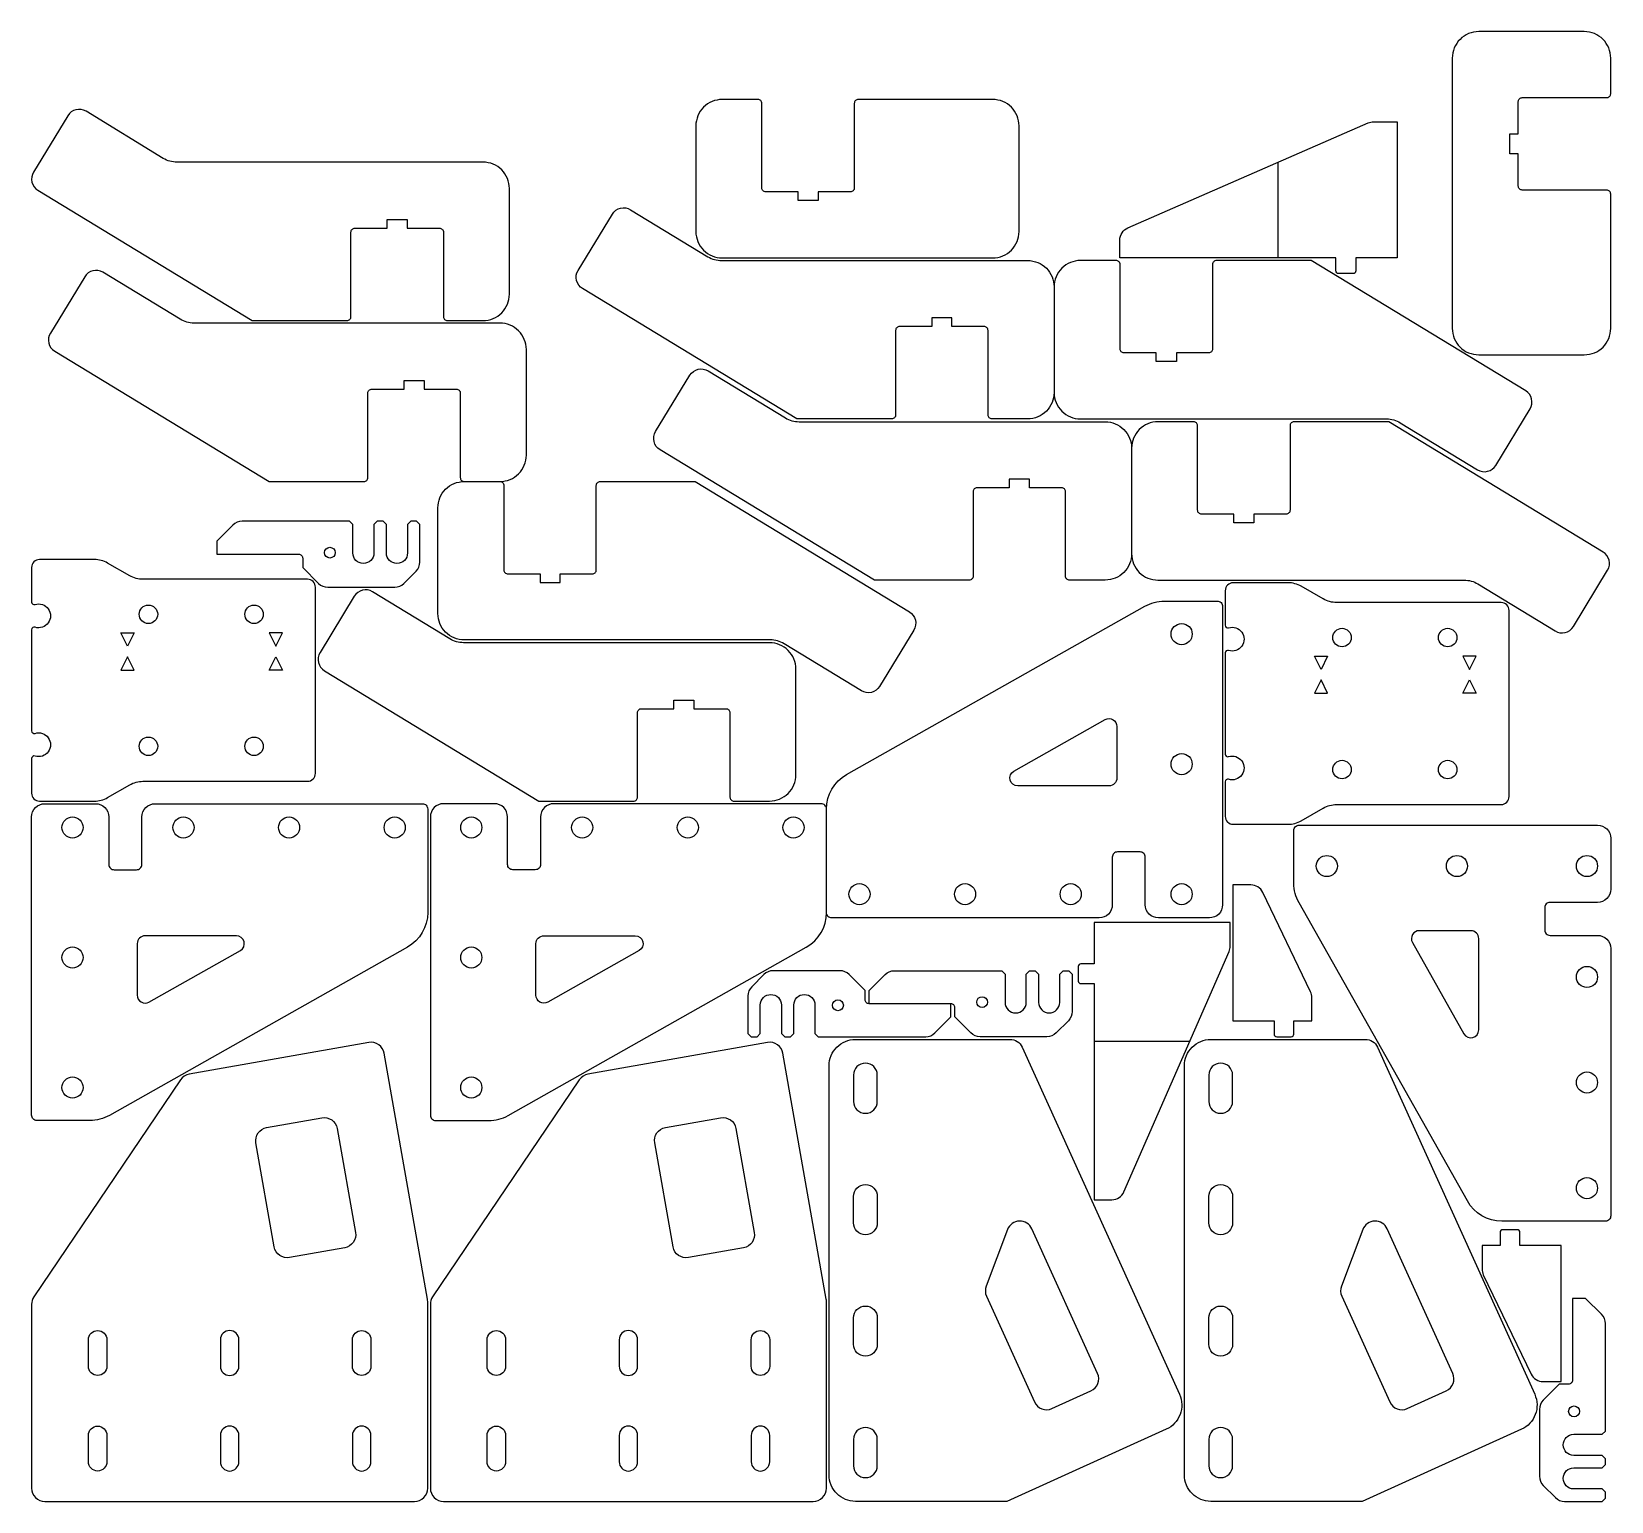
# Model space of a CAD drawing. Extents: x 3602 to 4798, y 6611 to 7725.
import ezdxf

# ---------------------------------------------------------------- set-up
doc = ezdxf.new("R2010")
doc.units = 0

# ---------------------------------------------------------------- blocks, each defined once
blk = doc.blocks.new('Part2063473636', base_point=(-300, 0))
at = {"layer": '1'}
for points in [[(0, 151.5, 0.043661), (-0.2, 153.3), (-33, 339.5, 0.414214), (-44.6, 347.6), (-180.6, 323.6, 0.20326), (-187.2, 319.4), (-298.3, 154.9, 0.14964), (-300, 149.3), (-300, 10, 0.414214), (-290, 0), (-10, 0, 0.414214), (0, 10)], [(-54.7, 203.7, -0.414214), (-62.8, 192.1), (-104.6, 184.7, -0.414214), (-116.2, 192.8), (-130.1, 271.6, -0.414214), (-122, 283.2), (-80.2, 290.6, -0.414214), (-68.6, 282.5)], [(-243, 122.4), (-243, 102.4, -1), (-257, 102.4), (-257, 122.4, -1)], [(-143, 122.4, 1), (-157, 122.4), (-157, 102.4, 1), (-143, 102.4)], [(-43, 122.4), (-43, 102.4, -1), (-57, 102.4), (-57, 122.4, -1)], [(-243, 50), (-243, 30, -1), (-257, 30), (-257, 50, -1)], [(-143, 50, 1), (-157, 50), (-157, 30, 1), (-143, 30)], [(-43, 50, 1), (-57, 50), (-57, 30, 1), (-43, 30)]]:
    blk.add_lwpolyline(points, format="xyb", close=True, dxfattribs=at)
blk = doc.blocks.new('Part1728670729', base_point=(-240, -300))
at = {"layer": '1'}
for points in [[(0, -10), (0, -48.5, -0.414214), (-10, -58.5), (-46, -58.5, 0.414214), (-50, -62.5), (-50, -79.5, 0.414214), (-46, -83.5), (-10, -83.5, -0.414214), (0, -93.5), (0, -296, -0.414214), (-4, -300), (-82.5, -300, -0.270544), (-108.6, -284.7), (-236.1, -58.9, -0.129192), (-240, -44.1), (-240, -4, -0.414214), (-236, 0), (-10, 0, -0.414214)], [(-100, -86, 0.414214), (-106, -80), (-145, -80, 0.574128), (-150.2, -88.9), (-111.2, -158.1, 0.771179), (-100, -155.1)]]:
    blk.add_lwpolyline(points, format="xyb", close=True, dxfattribs=at)
for centre in [(-215, -31), (-116.5, -31), (-18, -31), (-18, -115), (-18, -195), (-18, -275)]:
    blk.add_circle(centre, 8, dxfattribs=at)
blk = doc.blocks.new('Part1958960892', base_point=(-91.5, -107.5))
at = {"layer": '1'}
blk.add_lwpolyline([(91.5, -59.9, 0.131652), (88.8, -49.9), (79.2, -33.2, -0.131652), (76.5, -23.2), (76.5, 101.5, 0.414214), (70.5, 107.5), (-70.5, 107.5, 0.414214), (-76.5, 101.5), (-76.5, -23.2, -0.131652), (-79.2, -33.2), (-88.8, -49.9, 0.131652), (-91.5, -59.9), (-91.5, -101.5, 0.414214), (-85.5, -107.5), (-59.3, -107.5, 0.506548), (-57.4, -104.9, -1.36277), (-40.2, -104.9, 0.506548), (-38.3, -107.5), (38.3, -107.5, 0.506548), (40.2, -104.9, -1.36277), (57.4, -104.9, 0.506548), (59.3, -107.5), (85.5, -107.5, 0.414214), (91.5, -101.5)], format="xyb", close=True, dxfattribs=at)
for points in [[(-25.9, 77.5), (-35.9, 82.5), (-35.9, 72.5)], [(-7.8, 82.5), (-7.8, 72.5), (-17.9, 77.5)], [(-25.9, -34.9), (-35.9, -39.9), (-35.9, -29.9)], [(-7.8, -29.9), (-17.9, -34.9), (-7.8, -39.9)]]:
    blk.add_lwpolyline(points, close=True, dxfattribs=at)
for centre in [(-50, 61), (50, 61), (-50, -19), (50, -19)]:
    blk.add_circle(centre, 7, dxfattribs=at)
blk = doc.blocks.new('Part286499834', base_point=(-25, -76.9))
at = {"layer": '1'}
blk.add_lwpolyline([(25, 57.8, 0.198912), (22.1, 64.8), (12.9, 74, 0.198912), (5.9, 76.9), (-22.5, 76.9), (-25, 74.4), (-25, 70), (-22.5, 67.5), (-1, 67.5, -1), (-1, 51.5), (-22.5, 51.5), (-25, 49), (-25, 44.6), (-22.5, 42.1), (-1, 42.1, -1), (-1, 26.1), (-22.5, 26.1), (-25, 23.6), (-25, -57.8, 0.198912), (-22.1, -64.8), (-10, -76.9), (0, -76.9), (0, -14.9, -0.414214), (3, -11.9), (10, -11.9), (22.1, 0.2, 0.198912), (25, 7.2)], format="xyb", close=True, dxfattribs=at)
blk.add_circle((-1.2, 8.7), 4.1, dxfattribs=at)
blk = doc.blocks.new('CommonPart1464698562', base_point=(14.7, 614.6))
at = {"layer": '1'}
blk.add_lwpolyline([(356.7, 774.6, 0.414214), (376.7, 794.6), (376.7, 874.6, 0.414214), (356.7, 894.6), (124.9, 894.6, -0.137428), (114.5, 897.5), (55.9, 933.1, 0.414214), (42.2, 929.7), (16.2, 887, 0.414214), (19.5, 873.3), (181.9, 774.6), (253.7, 774.6, 0.414214), (256.7, 777.6), (256.7, 841.6, -0.414214), (259.7, 844.6), (284.1, 844.6), (284.1, 851.1), (299.3, 851.1), (299.3, 844.6), (323.7, 844.6, -0.414214), (326.7, 841.6), (326.7, 777.6, 0.414214), (329.7, 774.6)], format="xyb", dxfattribs=at)
blk.add_lwpolyline([(356.7, 774.6, -0.414214), (359.7, 771.6), (359.7, 707.6, 0.414214), (362.7, 704.6), (387.1, 704.6), (387.1, 698.1), (402.3, 698.1), (402.3, 704.6), (426.7, 704.6, 0.414214), (429.7, 707.6), (429.7, 771.6, -0.414214), (432.7, 774.6), (504.5, 774.6), (666.8, 675.8, -0.414214), (670.2, 662.1), (644.2, 619.4, -0.414214), (630.5, 616), (571.9, 651.6, 0.137428), (561.5, 654.6), (329.7, 654.6, -0.414214), (309.7, 674.6), (309.7, 754.6, -0.414214), (329.7, 774.6)], format="xyb", close=True, dxfattribs=at)
blk = doc.blocks.new('Part2021974395', base_point=(-300, 0))
at = {"layer": '1'}
for points in [[(0, 151.5, 0.043661), (-0.2, 153.3), (-33, 339.5, 0.414214), (-44.6, 347.6), (-180.6, 323.6, 0.20326), (-187.2, 319.4), (-298.3, 154.9, 0.14964), (-300, 149.3), (-300, 10, 0.414214), (-290, 0), (-10, 0, 0.414214), (0, 10)], [(-54.7, 203.7, -0.414214), (-62.8, 192.1), (-104.6, 184.7, -0.414214), (-116.2, 192.8), (-130.1, 271.6, -0.414214), (-122, 283.2), (-80.2, 290.6, -0.414214), (-68.6, 282.5)], [(-243, 122.4), (-243, 102.4, -1), (-257, 102.4), (-257, 122.4, -1)], [(-143, 122.4, 1), (-157, 122.4), (-157, 102.4, 1), (-143, 102.4)], [(-43, 122.4), (-43, 102.4, -1), (-57, 102.4), (-57, 122.4, -1)], [(-243, 50), (-243, 30, -1), (-257, 30), (-257, 50, -1)], [(-143, 50, 1), (-157, 50), (-157, 30, 1), (-143, 30)], [(-43, 50, 1), (-57, 50), (-57, 30, 1), (-43, 30)]]:
    blk.add_lwpolyline(points, format="xyb", close=True, dxfattribs=at)
blk = doc.blocks.new('Part1253857131', base_point=(0, -175))
at = {"layer": '1'}
for points in [[(265.3, -93.9, -0.414214), (255.3, -120.4), (134.7, -175), (20, -175, -0.414214), (0, -155), (0, 155, -0.414214), (20, 175), (137, 175, -0.294458), (146.2, 169.1)], [(36.5, 148, 1), (18.5, 148), (18.5, 128, 1), (36.5, 128)], [(36.5, 56), (36.5, 36, -1), (18.5, 36), (18.5, 56, -1)], [(203.3, -78.1), (153.6, 31.5, 0.668179), (135.1, 30.9), (119, -11.9, 0.198912), (119.2, -19.6), (155.5, -99.7, 0.414214), (168.8, -104.7), (198.3, -91.3, 0.414214)], [(36.5, -36), (36.5, -56, -1), (18.5, -56), (18.5, -36, -1)], [(36.5, -128, 1), (18.5, -128), (18.5, -148, 1), (36.5, -148)]]:
    blk.add_lwpolyline(points, format="xyb", close=True, dxfattribs=at)
blk = doc.blocks.new('Part1689472752', base_point=(-103, 0))
at = {"layer": '1'}
blk.add_lwpolyline([(12, 44.3, 0.414214), (10, 46.3), (0, 46.3), (0, 210), (-13.5, 210, 0.298124), (-22.6, 204), (-102.2, 21.9, 0.10333), (-103, 17.9), (-103, 0), (0, 0), (0, 31.3), (10, 31.3, 0.414214), (12, 33.3)], format="xyb", close=True, dxfattribs=at)
at = {"layer": '2'}
blk.add_line((-72.4, 90), (0, 90), dxfattribs=at)
blk = doc.blocks.new('CommonPart2020974176', base_point=(544.5, 354))
at = {"layer": '1'}
blk.add_lwpolyline([(636.3, 379, -0.414214), (633.3, 382), (633.3, 389), (621.2, 401.1, 0.198912), (614.2, 404), (563.6, 404, 0.198912), (556.6, 401.1), (547.4, 391.9, 0.198912), (544.5, 384.9), (544.5, 356.5), (547, 354), (551.4, 354), (553.9, 356.5), (553.9, 378, -1), (569.9, 378), (569.9, 356.5), (572.4, 354), (576.8, 354), (579.3, 356.5), (579.3, 378, -1), (595.3, 378), (595.3, 356.5), (597.8, 354), (679.2, 354, 0.198912), (686.2, 356.9), (698.3, 369), (698.3, 379)], format="xyb", dxfattribs=at)
blk.add_lwpolyline([(698.3, 379), (636.3, 379), (636.3, 389), (648.4, 401.1, -0.198912), (655.4, 404), (736.8, 404), (739.3, 401.5), (739.3, 380, 1), (755.3, 380), (755.3, 401.5), (757.8, 404), (762.2, 404), (764.7, 401.5), (764.7, 380, 1), (780.7, 380), (780.7, 401.5), (783.2, 404), (787.6, 404), (790.1, 401.5), (790.1, 373.1, -0.198912), (787.2, 366.1), (778, 356.9, -0.198912), (771, 354), (720.4, 354, -0.198912), (713.4, 356.9), (701.3, 369), (701.3, 376, 0.414214)], format="xyb", close=True, dxfattribs=at)
for centre in [(721.9, 380.2), (612.7, 377.8)]:
    blk.add_circle(centre, 4.1, dxfattribs=at)
blk = doc.blocks.new('CommonPart', base_point=(304, 290.6))
at = {"layer": '1'}
for points in [[(604, 526.6, -0.270544), (619.3, 552.7), (845.1, 680.2, -0.129192), (859.9, 684.1), (900, 684.1, -0.414214), (904, 680.1), (904, 454.1, -0.414214), (894, 444.1), (855.5, 444.1, -0.414214), (845.5, 454.1), (845.5, 490.1, 0.414214), (841.5, 494.1), (824.5, 494.1, 0.414214), (820.5, 490.1), (820.5, 454.1, -0.414214), (810.5, 444.1), (608, 444.1, -0.414214), (604, 448.1)], [(818, 544.1), (748.9, 544.1, -0.771179), (745.9, 555.3), (815.1, 594.3, -0.574128), (824, 589.1), (824, 550.1, -0.414214)], [(390, 430.6), (459.1, 430.6, -0.771179), (462.1, 419.3), (392.9, 380.3, -0.574128), (384, 385.5), (384, 424.6, -0.414214)]]:
    blk.add_lwpolyline(points, format="xyb", close=True, dxfattribs=at)
blk.add_lwpolyline([(604, 526.6, 0.414214), (600, 530.6), (397.5, 530.6, 0.414214), (387.5, 520.6), (387.5, 484.6, -0.414214), (383.5, 480.6), (366.5, 480.6, -0.414214), (362.5, 484.6), (362.5, 520.6, 0.414214), (352.5, 530.6), (314, 530.6, 0.414214), (304, 520.6), (304, 294.6, 0.414214), (308, 290.6), (348.1, 290.6, 0.129192), (362.9, 294.4), (588.7, 421.9, 0.270544), (604, 448.1)], format="xyb", dxfattribs=at)
for centre in [(873, 659.1), (873, 560.6), (335, 512.6), (419, 512.6), (499, 512.6), (579, 512.6), (629, 462.1), (709, 462.1), (789, 462.1), (873, 462.1), (335, 414.1), (335, 315.6)]:
    blk.add_circle(centre, 8, dxfattribs=at)
blk = doc.blocks.new('CommonPart1040846272', base_point=(473.2, 659.9))
at = {"layer": '1'}
blk.add_lwpolyline([(835.1, 719.9, -0.414214), (815.1, 699.9), (788.1, 699.9, -0.414214), (785.1, 702.9), (785.1, 766.9, 0.414214), (782.1, 769.9), (757.7, 769.9), (757.7, 776.4), (742.5, 776.4), (742.5, 769.9), (718.1, 769.9, 0.414214), (715.1, 766.9), (715.1, 702.9, -0.414214), (712.1, 699.9), (640.3, 699.9), (478, 798.6, -0.414214), (474.6, 812.4), (500.6, 855.1, -0.414214), (514.4, 858.4), (572.9, 822.8, 0.137428), (583.3, 819.9), (815.1, 819.9, -0.414214), (835.1, 799.9)], format="xyb", dxfattribs=at)
blk.add_lwpolyline([(835.1, 799.9), (835.1, 719.9, 0.414214), (855.1, 699.9), (1087, 699.9, -0.137428), (1097.4, 697), (1155.9, 661.4, 0.414214), (1169.7, 664.7), (1195.6, 707.5, 0.414214), (1192.3, 721.2), (1029.9, 819.9), (958.1, 819.9, 0.414214), (955.1, 816.9), (955.1, 752.9, -0.414214), (952.1, 749.9), (927.7, 749.9), (927.7, 743.4), (912.5, 743.4), (912.5, 749.9), (888.1, 749.9, -0.414214), (885.1, 752.9), (885.1, 816.9, 0.414214), (882.1, 819.9), (855.1, 819.9, 0.414214)], format="xyb", close=True, dxfattribs=at)
blk = doc.blocks.new('CommonPart2081959374', base_point=(414.5, 782))
at = {"layer": '1'}
blk.add_lwpolyline([(776.4, 842, -0.414214), (756.4, 822), (729.4, 822, -0.414214), (726.4, 825), (726.4, 889, 0.414214), (723.4, 892), (699, 892), (699, 898.5), (683.8, 898.5), (683.8, 892), (659.4, 892, 0.414214), (656.4, 889), (656.4, 825, -0.414214), (653.4, 822), (581.6, 822), (419.3, 920.7, -0.414214), (415.9, 934.5), (441.9, 977.2, -0.414214), (455.6, 980.5), (514.2, 944.9, 0.137428), (524.6, 942), (756.4, 942, -0.414214), (776.4, 922)], format="xyb", dxfattribs=at)
blk.add_lwpolyline([(776.4, 922), (776.4, 842, 0.414214), (796.4, 822), (1028.2, 822, -0.137428), (1038.6, 819.1), (1097.2, 783.5, 0.414214), (1110.9, 786.8), (1136.9, 829.6, 0.414214), (1133.6, 843.3), (971.2, 942), (899.4, 942, 0.414214), (896.4, 939), (896.4, 875, -0.414214), (893.4, 872), (869, 872), (869, 865.5), (853.8, 865.5), (853.8, 872), (829.4, 872, -0.414214), (826.4, 875), (826.4, 939, 0.414214), (823.4, 942), (796.4, 942, 0.414214)], format="xyb", close=True, dxfattribs=at)
blk = doc.blocks.new('Part1874923703', base_point=(-103, 0))
at = {"layer": '1'}
blk.add_lwpolyline([(-103, 44.3, -0.414214), (-101, 46.3), (-91, 46.3), (-91, 210), (-77.5, 210, -0.298124), (-68.4, 204), (11.2, 21.9, -0.10333), (12, 17.9), (12, 0), (-91, 0), (-91, 31.3), (-101, 31.3, -0.414214), (-103, 33.3)], format="xyb", close=True, dxfattribs=at)
at = {"layer": '2'}
blk.add_line((-91, 90), (-18.6, 90), dxfattribs=at)
blk = doc.blocks.new('Part255083570', base_point=(-91.5, -107.5))
at = {"layer": '1'}
blk.add_lwpolyline([(91.5, -59.9, 0.131652), (88.8, -49.9), (79.2, -33.2, -0.131652), (76.5, -23.2), (76.5, 101.5, 0.414214), (70.5, 107.5), (-70.5, 107.5, 0.414214), (-76.5, 101.5), (-76.5, -23.2, -0.131652), (-79.2, -33.2), (-88.8, -49.9, 0.131652), (-91.5, -59.9), (-91.5, -101.5, 0.414214), (-85.5, -107.5), (-59.3, -107.5, 0.506548), (-57.4, -104.9, -1.36277), (-40.2, -104.9, 0.506548), (-38.3, -107.5), (38.3, -107.5, 0.506548), (40.2, -104.9, -1.36277), (57.4, -104.9, 0.506548), (59.3, -107.5), (85.5, -107.5, 0.414214), (91.5, -101.5)], format="xyb", close=True, dxfattribs=at)
for points in [[(-25.9, 77.5), (-35.9, 82.5), (-35.9, 72.5)], [(-7.8, 82.5), (-7.8, 72.5), (-17.9, 77.5)], [(-25.9, -34.9), (-35.9, -39.9), (-35.9, -29.9)], [(-7.8, -29.9), (-17.9, -34.9), (-7.8, -39.9)]]:
    blk.add_lwpolyline(points, close=True, dxfattribs=at)
for centre in [(-50, 61), (50, 61), (-50, -19), (50, -19)]:
    blk.add_circle(centre, 7, dxfattribs=at)
blk = doc.blocks.new('Part367017883', base_point=(-240, -300))
at = {"layer": '1'}
for points in [[(0, -10), (0, -48.5, -0.414214), (-10, -58.5), (-46, -58.5, 0.414214), (-50, -62.5), (-50, -79.5, 0.414214), (-46, -83.5), (-10, -83.5, -0.414214), (0, -93.5), (0, -296, -0.414214), (-4, -300), (-82.5, -300, -0.270544), (-108.6, -284.7), (-236.1, -58.9, -0.129192), (-240, -44.1), (-240, -4, -0.414214), (-236, 0), (-10, 0, -0.414214)], [(-100, -86, 0.414214), (-106, -80), (-145, -80, 0.574128), (-150.2, -88.9), (-111.2, -158.1, 0.771179), (-100, -155.1)]]:
    blk.add_lwpolyline(points, format="xyb", close=True, dxfattribs=at)
for centre in [(-215, -31), (-116.5, -31), (-18, -31), (-18, -115), (-18, -195), (-18, -275)]:
    blk.add_circle(centre, 8, dxfattribs=at)
blk = doc.blocks.new('Part841328414', base_point=(0, -175))
at = {"layer": '1'}
for points in [[(265.3, -93.9, -0.414214), (255.3, -120.4), (134.7, -175), (20, -175, -0.414214), (0, -155), (0, 155, -0.414214), (20, 175), (137, 175, -0.294458), (146.2, 169.1)], [(36.5, 148, 1), (18.5, 148), (18.5, 128, 1), (36.5, 128)], [(36.5, 56), (36.5, 36, -1), (18.5, 36), (18.5, 56, -1)], [(203.3, -78.1), (153.6, 31.5, 0.668179), (135.1, 30.9), (119, -11.9, 0.198912), (119.2, -19.6), (155.5, -99.7, 0.414214), (168.8, -104.7), (198.3, -91.3, 0.414214)], [(36.5, -36), (36.5, -56, -1), (18.5, -56), (18.5, -36, -1)], [(36.5, -128, 1), (18.5, -128), (18.5, -148, 1), (36.5, -148)]]:
    blk.add_lwpolyline(points, format="xyb", close=True, dxfattribs=at)
blk = doc.blocks.new('Part19149720', base_point=(-25, -76.9))
at = {"layer": '1'}
blk.add_lwpolyline([(25, 57.8, 0.198912), (22.1, 64.8), (12.9, 74, 0.198912), (5.9, 76.9), (-22.5, 76.9), (-25, 74.4), (-25, 70), (-22.5, 67.5), (-1, 67.5, -1), (-1, 51.5), (-22.5, 51.5), (-25, 49), (-25, 44.6), (-22.5, 42.1), (-1, 42.1, -1), (-1, 26.1), (-22.5, 26.1), (-25, 23.6), (-25, -57.8, 0.198912), (-22.1, -64.8), (-10, -76.9), (0, -76.9), (0, -14.9, -0.414214), (3, -11.9), (10, -11.9), (22.1, 0.2, 0.198912), (25, 7.2)], format="xyb", close=True, dxfattribs=at)
blk.add_circle((-1.2, 8.7), 4.1, dxfattribs=at)

msp = doc.modelspace()

# ---------------------------------------------------------------- linework, layer by layer
at = {"layer": '1'}
for points in [[(4697.9, 7724.8, 0.414214), (4677.9, 7704.8), (4677.9, 7500, 0.414214), (4697.9, 7480), (4777.9, 7480, 0.414214), (4797.9, 7500), (4797.9, 7601.8, 0.414214), (4794.9, 7604.8), (4730.9, 7604.8, -0.414214), (4727.9, 7607.8), (4727.9, 7632.2), (4721.4, 7632.2), (4721.4, 7647.4), (4727.9, 7647.4), (4727.9, 7671.8, -0.414214), (4730.9, 7674.8), (4794.9, 7674.8, 0.414214), (4797.9, 7677.8), (4797.9, 7704.8, 0.414214), (4777.9, 7724.8)], [(4105, 7573.4, 0.414214), (4125, 7553.4), (4329.8, 7553.4, 0.414214), (4349.8, 7573.4), (4349.8, 7653.4, 0.414214), (4329.8, 7673.4), (4228, 7673.4, 0.414214), (4225, 7670.4), (4225, 7606.4, -0.414214), (4222, 7603.4), (4197.6, 7603.4), (4197.6, 7596.9), (4182.4, 7596.9), (4182.4, 7603.4), (4158, 7603.4, -0.414214), (4155, 7606.4), (4155, 7670.4, 0.414214), (4152, 7673.4), (4125, 7673.4, 0.414214), (4105, 7653.4)], [(3963.8, 7605.9, 0.414214), (3943.8, 7625.9), (3712, 7625.9, -0.137428), (3701.6, 7628.8), (3643.1, 7664.5, 0.414214), (3629.3, 7661.1), (3603.4, 7618.4, 0.414214), (3606.7, 7604.6), (3769, 7505.9), (3840.8, 7505.9, 0.414214), (3843.8, 7508.9), (3843.8, 7572.9, -0.414214), (3846.8, 7575.9), (3871.2, 7575.9), (3871.2, 7582.4), (3886.4, 7582.4), (3886.4, 7575.9), (3910.8, 7575.9, -0.414214), (3913.8, 7572.9), (3913.8, 7508.9, 0.414214), (3916.8, 7505.9), (3943.8, 7505.9, 0.414214), (3963.8, 7525.9)], [(4180.8, 7241.9, 0.414214), (4160.8, 7261.9), (3929, 7261.9, -0.137428), (3918.6, 7264.8), (3860.1, 7300.5, 0.414214), (3846.3, 7297.1), (3820.4, 7254.4, 0.414214), (3823.7, 7240.6), (3986, 7141.9), (4057.8, 7141.9, 0.414214), (4060.8, 7144.9), (4060.8, 7208.9, -0.414214), (4063.8, 7211.9), (4088.2, 7211.9), (4088.2, 7218.4), (4103.4, 7218.4), (4103.4, 7211.9), (4127.8, 7211.9, -0.414214), (4130.8, 7208.9), (4130.8, 7144.9, 0.414214), (4133.8, 7141.9), (4160.8, 7141.9, 0.414214), (4180.8, 7161.9)], [(4555.9, 6963.4, 0.414214), (4557.9, 6965.4), (4557.9, 6975.4), (4571.6, 6975.4), (4571.6, 6993.1, 0.112745), (4570.6, 6997.4), (4534.4, 7072.7, 0.288017), (4525.3, 7078.4), (4511.6, 7078.4), (4511.6, 6975.4), (4542.9, 6975.4), (4542.9, 6965.4, 0.414214), (4544.9, 6963.4)], [(4716.1, 6817.2, 0.414214), (4714.1, 6815.2), (4714.1, 6805.2), (4700.4, 6805.2), (4700.4, 6787.5, 0.112745), (4701.4, 6783.1), (4737.7, 6707.8, 0.288017), (4746.7, 6702.2), (4760.4, 6702.2), (4760.4, 6805.2), (4729.1, 6805.2), (4729.1, 6815.2, 0.414214), (4727.1, 6817.2)]]:
    msp.add_lwpolyline(points, format="xyb", close=True, dxfattribs=at)

# ---------------------------------------------------------------- block references
for name, p in [('CommonPart2081959374', (4014.4, 7391.4)), ('CommonPart1464698562', (3614.6, 7224)), ('CommonPart1040846272', (4073.1, 7269.3)), ('CommonPart', (3903.9, 6899.9)), ('Part367017883', (4557.9, 6823.7)), ('CommonPart2020974176', (4144.4, 6963.4)), ('Part2063473636', (3601.9, 6611.4)), ('Part2021974395', (3903.9, 6611.4)), ('Part1253857131', (4205.9, 6611.4)), ('Part841328414', (4475, 6611.4))]:
    msp.add_blockref(name, p, dxfattribs=at)
for name, p, rotation in [('Part286499834', (3742.2, 7353.9), 269.999999977959), ('Part1958960892', (3601.9, 7324.9), 269.999999977959), ('Part255083570', (4505.9, 7307.3), 269.999999977959), ('Part1728670729', (3901.9, 6899.9), 90.0000001836389), ('Part19149720', (4793.9, 6765.2), 180)]:
    msp.add_blockref(name, p, dxfattribs=dict(at, rotation=rotation))
at = {"layer": '2'}
for name, p, rotation in [('Part1874923703', (4636.1, 7541.5), 90.0000001836389), ('Part1689472752', (4509.6, 7049.9), 180)]:
    msp.add_blockref(name, p, dxfattribs=dict(at, rotation=rotation))

doc.saveas('drawing.dxf')
